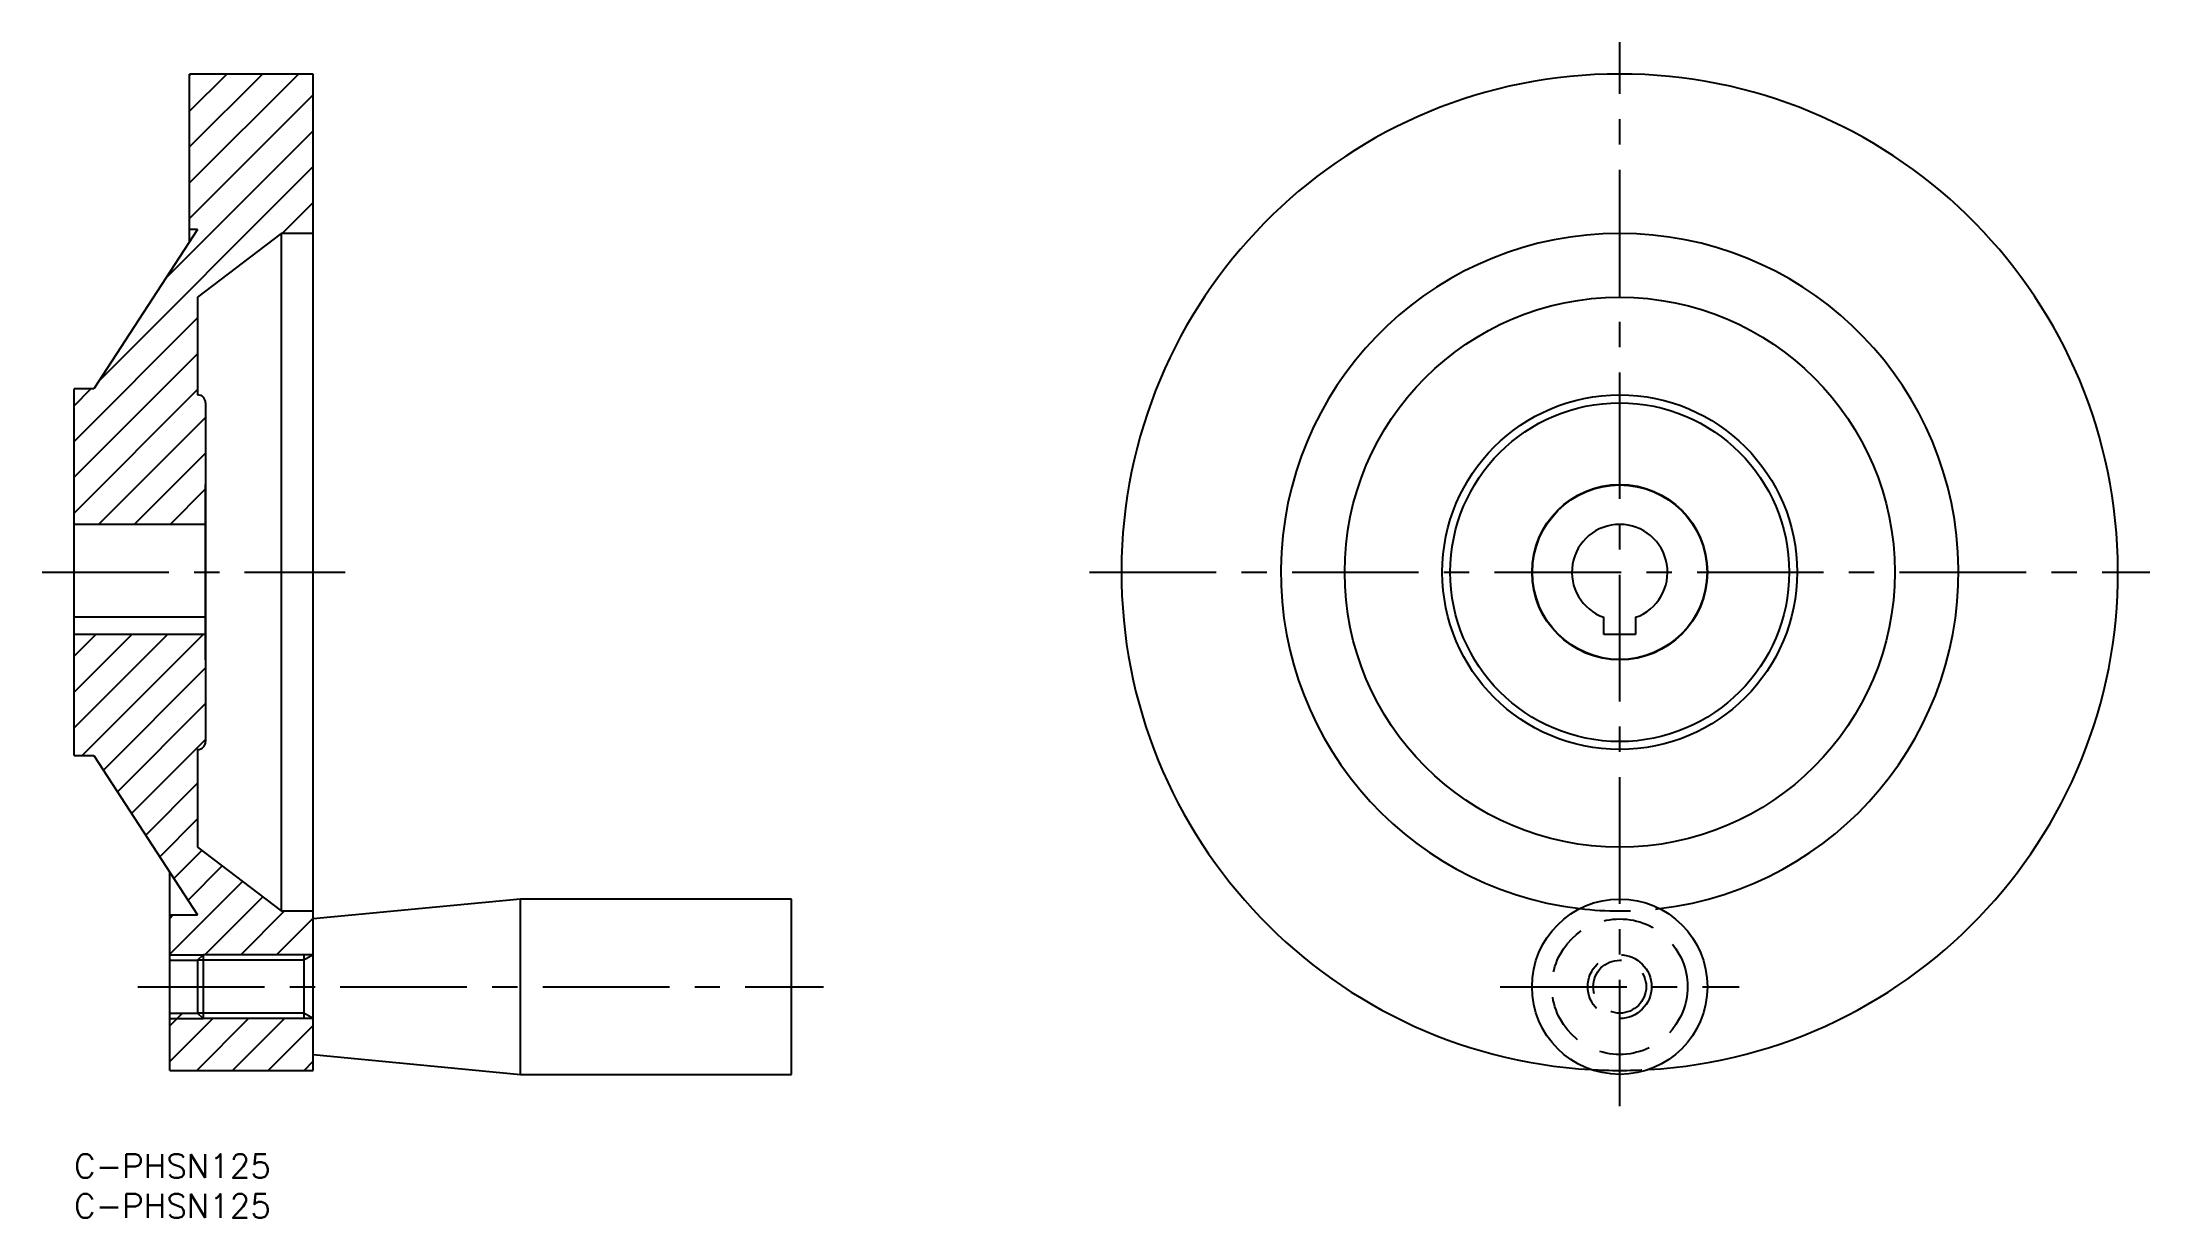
# Model space of a CAD drawing. Extents: x -4 to 260, y -8 to 140.
import ezdxf

# ---------------------------------------------------------------- set-up
doc = ezdxf.new("R2010")
doc.units = 0
doc.header["$LTSCALE"] = 0.5
doc.linetypes.add('CENTER', pattern=[50.8, 31.75, -6.35, 6.35, -6.35])
doc.linetypes.add('DASHED', pattern=[19.05, 12.7, -6.35])
for name, color, linetype in [('MSM_CENTER', 1, 'CENTER'), ('MSM_CONTINUOUS', 7, 'CONTINUOUS'), ('MSM_DASHED', 4, 'DASHED'), ('MSM_NARROW', 5, 'CONTINUOUS'), ('MSM_PART_NUMBER', 7, 'CONTINUOUS')]:
    doc.layers.add(name, color=color, linetype=linetype)
doc.styles.get("Standard").update_dxf_attribs({"font": 'txt.shx', "height": 3, "bigfont": 'bigfont.shx'})

# ---------------------------------------------------------------- blocks, each defined once
blk = doc.blocks.new('*U4')
at = {"layer": 'MSM_PART_NUMBER'}
blk.add_text('C-PHSN125', height=3, dxfattribs=at).set_placement((0, -3))
blk = doc.blocks.new('*U5')
at = {"layer": 'MSM_PART_NUMBER'}
blk.add_text('C-PHSN125', height=3, dxfattribs=at).set_placement((0, -8))

msp = doc.modelspace()

# ---------------------------------------------------------------- linework, layer by layer
at = {"layer": 'MSM_CENTER'}
for p, q in [((193.88, 6), (193.88, 139.5)), ((-4, 73), (34, 73)), ((127.38, 73), (260.38, 73)), ((8, 21), (94, 21)), ((178.88, 21), (208.88, 21))]:
    msp.add_line(p, q, dxfattribs=at)
at = {"layer": 'MSM_CONTINUOUS'}
for p, q in [((30, 135.5), (14.5, 135.5)), ((14.5, 114.46), (14.5, 135.5)), ((30, 10.5), (30, 135.5)), ((15.5, 116), (2.5, 96)), ((15.5, 116), (14.5, 116)), ((26, 115.5), (15.5, 107.5)), ((30, 115.5), (26, 115.5)), ((26, 115.5), (26, 30.5)), ((15.5, 107.5), (15.5, 95.25)), ((2.5, 96), (0, 96)), ((0, 50), (0, 96)), ((16.5, 94.25), (16.5, 51.75)), ((16.5, 84), (16.45, 84)), ((16.5, 83.95), (16.45, 84)), ((16.45, 84), (16.45, 62)), ((16.45, 79), (0, 79)), ((16.45, 67.34), (0, 67.34)), ((191.88, 65.2), (191.88, 67.34)), ((195.88, 67.34), (195.88, 65.2)), ((16.45, 65.2), (0, 65.2)), ((195.88, 65.2), (191.88, 65.2)), ((16.45, 62), (16.5, 62.05)), ((16.45, 62), (16.5, 62)), ((15.5, 50.75), (15.5, 38.5)), ((0, 50), (2.5, 50)), ((2.5, 50), (15.5, 30)), ((15.5, 38.5), (26, 30.5)), ((12, 10.5), (12, 35.38)), ((56, 32), (30, 29.5)), ((56, 10), (56, 32)), ((90, 32), (56, 32)), ((90, 10), (90, 32)), ((12, 30), (15.5, 30)), ((26, 30.5), (30, 30.5)), ((12, 24.32), (15.5, 24.32)), ((15.5, 24.32), (16.18, 25)), ((15.5, 24.32), (15.5, 17.68)), ((30, 25), (16.18, 25)), ((16.18, 25), (16.18, 17)), ((28.83, 25), (28.83, 17)), ((12, 17.68), (15.5, 17.68)), ((16.18, 17), (15.5, 17.68)), ((30, 17), (16.18, 17)), ((30, 12.5), (56, 10)), ((12, 10.5), (30, 10.5)), ((56, 10), (90, 10))]:
    msp.add_line(p, q, dxfattribs=at)
for centre, radius in [((193.88, 73), 34.5), ((193.88, 73), 22.25), ((193.88, 73), 21.25), ((193.88, 73), 11), ((193.88, 73), 10.95), ((193.88, 21), 11)]:
    msp.add_circle(centre, radius, dxfattribs=at)
for centre, radius, start, end in [((193.88, 73), 62.5, 273.2957, 266.7043), ((193.88, 73), 42.5, 276.7624, 263.2376), ((15.5, 94.25), 1, 0, 90), ((193.88, 73), 6, 289.4712, 250.5288), ((15.5, 51.75), 1, 270, 0)]:
    msp.add_arc(centre, radius, start, end, dxfattribs=at)
at = {"layer": 'MSM_DASHED'}
for radius in [8.5, 4, 3.32]:
    msp.add_circle((193.88, 21), radius, dxfattribs=at)
for radius, start, end in [(42.5, 263.2376, 276.7624), (62.5, 266.7043, 273.2957)]:
    msp.add_arc((193.88, 73), radius, start, end, dxfattribs=at)
at = {"layer": 'MSM_NARROW'}
for p, q in [((14.5, 135.33), (14.67, 135.5)), ((14.5, 130.84), (19.16, 135.5)), ((14.5, 126.35), (23.65, 135.5)), ((14.5, 121.86), (28.14, 135.5)), ((14.5, 117.37), (30, 132.87)), ((11.56, 109.94), (30, 128.38)), ((3.22, 97.11), (30, 123.89)), ((26.1, 115.5), (30, 119.4)), ((0, 89.4), (15.5, 104.9)), ((0, 84.91), (15.5, 100.41)), ((0, 93.89), (2.11, 96)), ((0, 80.42), (15.5, 95.92)), ((3.07, 79), (16.5, 92.43)), ((7.56, 79), (16.5, 87.94)), ((12.05, 79), (16.45, 83.4)), ((0, 62.46), (2.74, 65.2)), ((0, 57.97), (7.23, 65.2)), ((0, 53.48), (11.72, 65.2)), ((1.01, 50), (16.21, 65.2)), ((3.68, 48.18), (16.5, 61)), ((5.45, 45.46), (16.5, 56.51)), ((7.22, 42.74), (16.5, 52.02)), ((8.99, 40.02), (15.5, 46.53)), ((10.76, 37.3), (15.5, 42.04)), ((12.53, 34.57), (16.04, 38.09)), ((14.3, 31.85), (18.59, 36.15)), ((12, 25.07), (21.14, 34.2)), ((16.42, 25), (23.69, 32.26)), ((12, 29.56), (12.44, 30)), ((20.91, 25), (26.41, 30.5)), ((25.4, 25), (30, 29.6)), ((12, 25), (16.18, 25)), ((28.83, 24.32), (15.5, 24.32)), ((30, 25), (28.83, 24.32)), ((29.89, 25), (30, 25.11)), ((12, 16.09), (13.59, 17.68)), ((12, 17), (16.18, 17)), ((12, 11.6), (17.4, 17)), ((15.39, 10.5), (21.89, 17)), ((28.83, 17.68), (15.5, 17.68)), ((19.88, 10.5), (26.38, 17)), ((24.37, 10.5), (30, 16.13)), ((30, 17), (28.83, 17.68)), ((28.86, 10.5), (30, 11.64))]:
    msp.add_line(p, q, dxfattribs=at)

# ---------------------------------------------------------------- block references
at = {"layer": 'MSM_CONTINUOUS'}
for name in ['*U4', '*U5']:
    msp.add_blockref(name, (0, 0), dxfattribs=at)

doc.saveas('drawing.dxf')
